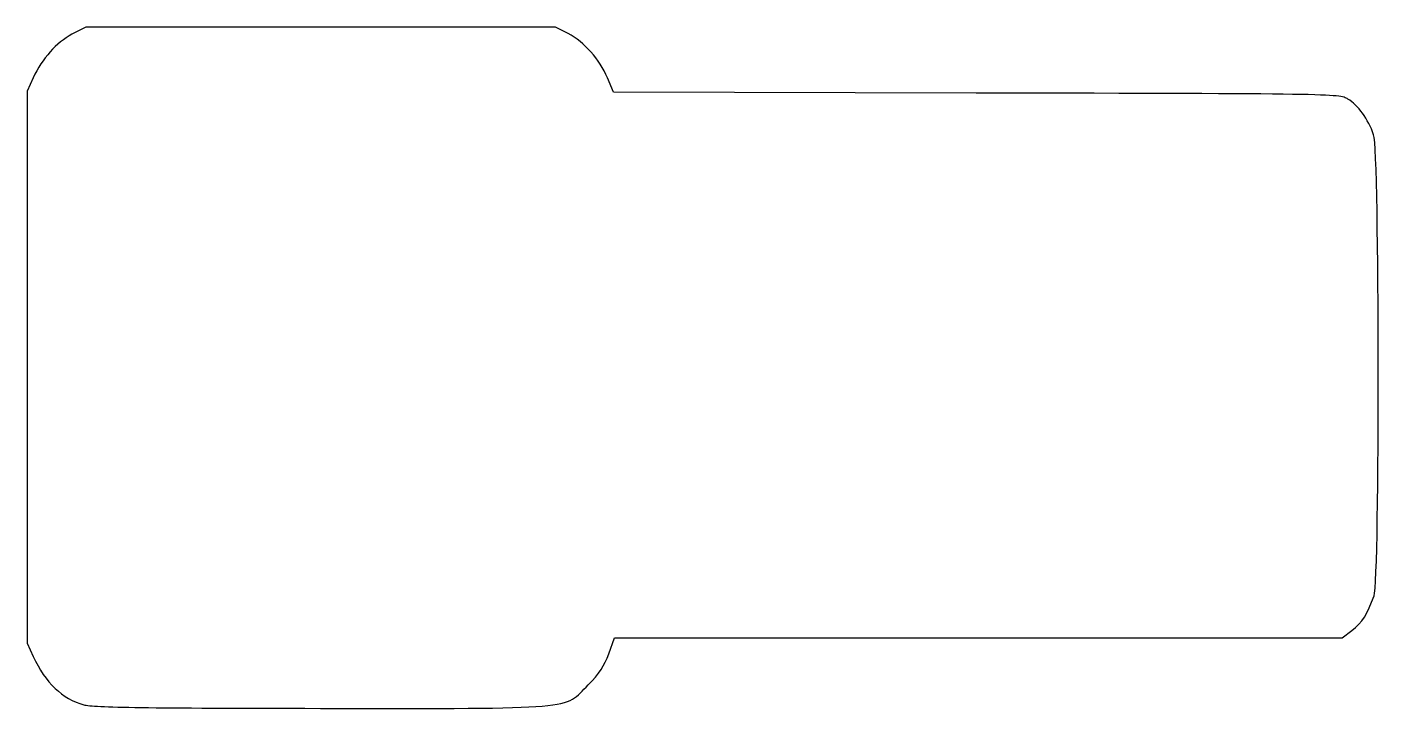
# Model space of a CAD drawing. Header units: centimetres. Extents: x -6.8 to 6.7, y -3.4 to 3.4.
import ezdxf

# ---------------------------------------------------------------- set-up
doc = ezdxf.new("R2010")
doc.units = ezdxf.units.CM
doc.header["$MEASUREMENT"] = 0
doc.layers.add('Layer 1', color=7, linetype='Continuous')

msp = doc.modelspace()

# ---------------------------------------------------------------- linework, layer by layer
at = {"layer": 'Layer 1'}
msp.add_open_spline([(-6.196, -3.36299), (-6.40921, -3.30558), (-6.57728, -3.14541), (-6.69869, -2.88393), (-6.69869, -2.88393), (-6.69869, -2.88393), (-6.7601, -2.75167), (-6.7601, -2.75167), (-6.7601, -2.75167), (-6.7601, -2.75167), (-6.7601, -0.01323), (-6.7601, -0.01323), (-6.7601, -0.01323), (-6.7601, -0.01323), (-6.7601, 2.72521), (-6.7601, 2.72521), (-6.7601, 2.72521), (-6.7601, 2.72521), (-6.69905, 2.85664), (-6.69905, 2.85664), (-6.69905, 2.85664), (-6.60958, 3.04921), (-6.46942, 3.20653), (-6.31452, 3.28822), (-6.31452, 3.28822), (-6.31452, 3.28822), (-6.17802, 3.36021), (-6.17802, 3.36021), (-6.17802, 3.36021), (-6.17802, 3.36021), (-3.84785, 3.36021), (-3.84785, 3.36021), (-3.84785, 3.36021), (-3.84785, 3.36021), (-1.51768, 3.36021), (-1.51768, 3.36021), (-1.51768, 3.36021), (-1.51768, 3.36021), (-1.39126, 3.29519), (-1.39126, 3.29519), (-1.39126, 3.29519), (-1.23147, 3.21301), (-1.07914, 3.04101), (-1.0026, 2.85635), (-1.0026, 2.85635), (-1.0026, 2.85635), (-0.94314, 2.7129), (-0.94314, 2.7129), (-0.94314, 2.7129), (-0.94314, 2.7129), (2.65713, 2.70582), (2.65713, 2.70582), (2.65713, 2.70582), (6.19137, 2.69888), (6.25898, 2.69779), (6.34399, 2.64639), (6.34399, 2.64639), (6.4479, 2.58355), (6.54475, 2.44959), (6.6003, 2.29186), (6.6003, 2.29186), (6.65929, 2.12434), (6.66261, -2.11503), (6.60388, -2.2815), (6.60388, -2.2815), (6.53959, -2.4637), (6.48603, -2.54768), (6.38506, -2.62462), (6.38506, -2.62462), (6.38506, -2.62462), (6.28778, -2.69875), (6.28778, -2.69875), (6.28778, -2.69875), (6.28778, -2.69875), (2.67719, -2.69875), (2.67719, -2.69875), (2.67719, -2.69875), (2.67719, -2.69875), (-0.93339, -2.69875), (-0.93339, -2.69875), (-0.93339, -2.69875), (-0.93339, -2.69875), (-0.98905, -2.8575), (-0.98905, -2.8575), (-0.98905, -2.8575), (-1.03005, -2.97445), (-1.08363, -3.05569), (-1.19257, -3.16603), (-1.19257, -3.16603), (-1.43729, -3.41393), (-1.27992, -3.40017), (-3.84788, -3.39811), (-3.84788, -3.39811), (-5.54888, -3.39674), (-6.10132, -3.38848), (-6.196, -3.36299)], degree=3, knots=[0, 0, 0, 0, 0.04, 0.04, 0.04, 0.04, 0.08, 0.08, 0.08, 0.08, 0.12, 0.12, 0.12, 0.12, 0.16, 0.16, 0.16, 0.16, 0.2, 0.2, 0.2, 0.2, 0.24, 0.24, 0.24, 0.24, 0.28, 0.28, 0.28, 0.28, 0.32, 0.32, 0.32, 0.32, 0.36, 0.36, 0.36, 0.36, 0.4, 0.4, 0.4, 0.4, 0.44, 0.44, 0.44, 0.44, 0.48, 0.48, 0.48, 0.48, 0.52, 0.52, 0.52, 0.52, 0.56, 0.56, 0.56, 0.56, 0.6, 0.6, 0.6, 0.6, 0.64, 0.64, 0.64, 0.64, 0.68, 0.68, 0.68, 0.68, 0.72, 0.72, 0.72, 0.72, 0.76, 0.76, 0.76, 0.76, 0.8, 0.8, 0.8, 0.8, 0.84, 0.84, 0.84, 0.84, 0.88, 0.88, 0.88, 0.88, 0.92, 0.92, 0.92, 0.92, 1, 1, 1, 1], dxfattribs=at)

doc.saveas('drawing.dxf')
